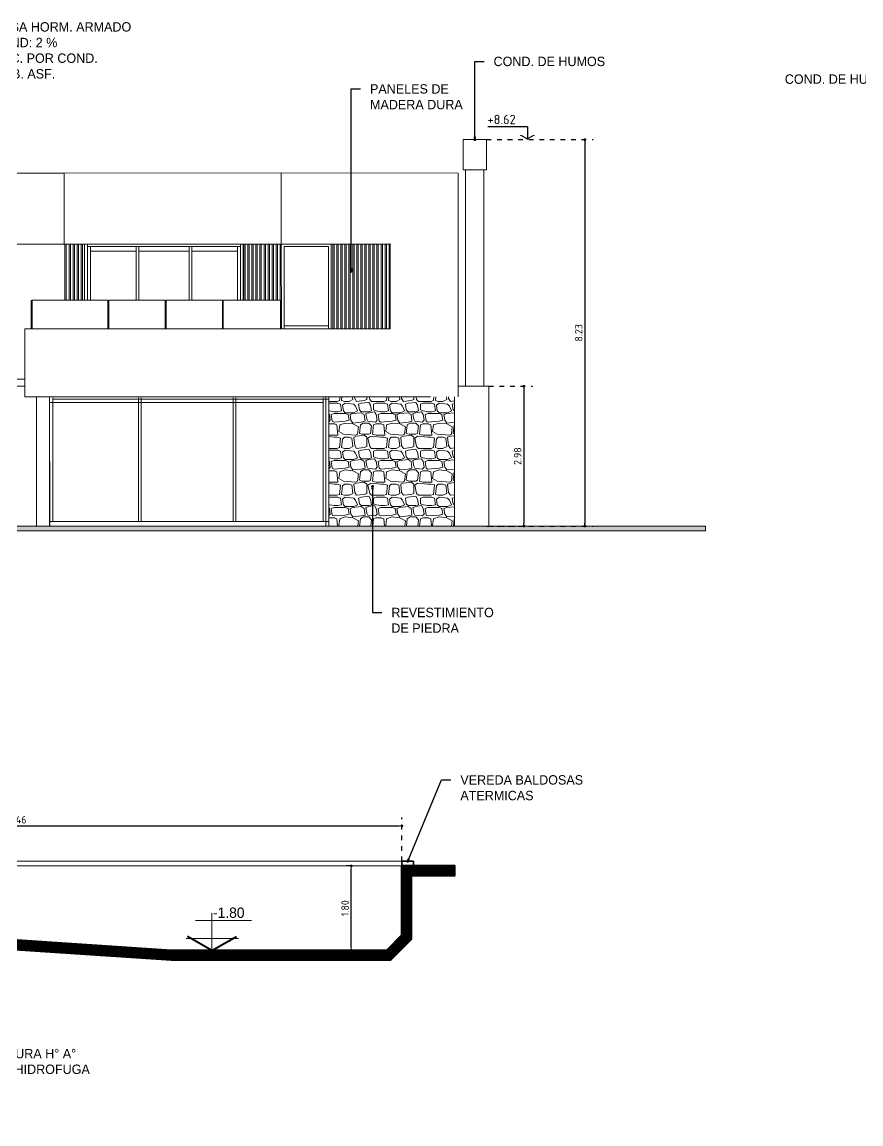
# Model space of a CAD drawing. Extents: x 233 to 569, y -241 to -74.
# Drawn here: x 403.71 to 421.59, y -157.15 to -133.67 of the extents above; entities that cross this region are included whole.
import ezdxf
from ezdxf import colors
from ezdxf.entities.mleader import LeaderData, LeaderLine
from ezdxf.enums import TextEntityAlignment as Align
from ezdxf.math import Vec2, Vec3

# ---------------------------------------------------------------- set-up
doc = ezdxf.new("R2010")
doc.units = 0
doc.header["$MEASUREMENT"] = 0
doc.linetypes.add('DOT2', pattern=[0.125, 0, -0.125])
doc.linetypes.add('HIDDEN2', pattern=[0.1875, 0.125, -0.0625])
doc.layers.get('0').update_dxf_attribs({"linetype": 'CONTINUOUS', "lineweight": 50})
doc.layers.get('DEFPOINTS').update_dxf_attribs({"linetype": 'CONTINUOUS'})
doc.layers.add('240 - NIVELES', color=1, linetype='CONTINUOUS')
doc.layers.add('DS_ST_quote 1_50', color=7, linetype='CONTINUOUS')
for name, color, linetype, lineweight in [('AUXILIAR', 8, 'CONTINUOUS', 9), ('COTAS', 1, 'CONTINUOUS', 9), ('GRAFISMOS', 8, 'CONTINUOUS', 13), ('LETRAS', 3, 'CONTINUOUS', 35), ('TECHOS', 3, 'CONTINUOUS', 40), ('TEXTOGREEN', 3, 'CONTINUOUS', 40)]:
    doc.layers.add(name, color=color, linetype=linetype, lineweight=lineweight)
doc.styles.add('ARIAL', font='')
doc.styles.add('DIN', font='bahnschrift.ttf')
doc.styles.add('SWISS LT CN', font='bahnschrift.ttf')
doc.styles.add('TEXTO', font='ROMANS.SHX')
doc.styles.get('ARIAL').set_extended_font_data('DIN')
doc.dimstyles.new('PLANTA', dxfattribs={"dimscale": 0, "dimtxt": 0.16, "dimasz": 0.06, "dimexe": 0.18, "dimexo": 0, "dimgap": 0.05, "dimtad": 1, "dimzin": 0, "dimdsep": 46, "dimtxsty": 'ARIAL', "dimblk1": 'DOT', "dimblk2": 'DOT', "dimsah": 1, "dimcen": 0.09, "dimclrd": 1, "dimclre": 1, "dimclrt": 3, "dimadec": 0, "dimazin": 0, "dimtfac": 1, "dimtofl": 0, "dimtmove": 0, "dimatfit": 3, "dimldrblk": 'DOT', "dimfxl": 0.18, "dimtolj": 1, "dimtzin": 0, "dimarcsym": 0})

# ---------------------------------------------------------------- blocks, each defined once
blk = doc.blocks.new('_DOT')
at = {"color": 0, "linetype": 'ByBlock'}
blk.add_line((-0.5, 0), (-1, 0), dxfattribs=at)
at = {"color": 0, "linetype": 'ByBlock', "const_width": 0.5}
blk.add_lwpolyline([(-0.25, 0, 1), (0.25, 0, 1)], format="xyb", close=True, dxfattribs=at)
blk = doc.blocks.new('*D366')
at = {"layer": 'DEFPOINTS', "color": 0, "transparency": 16777216}
for p in [(413.66, -141.431), (413.66, -144.409), (414.406, -144.409)]:
    blk.add_point(p, dxfattribs=at)
at = {"layer": 'DS_ST_quote 1_50', "color": 1, "linetype": 'DOT2', "lineweight": -2, "transparency": 16777216}
for p, q in [((413.66, -141.431), (414.586, -141.431)), ((413.66, -144.409), (414.586, -144.409))]:
    blk.add_line(p, q, dxfattribs=at)
at = {"layer": 'DS_ST_quote 1_50', "color": 1, "lineweight": -2, "transparency": 16777216}
blk.add_line((414.406, -141.491), (414.406, -144.349), dxfattribs=at)
at = {"layer": 'DS_ST_quote 1_50', "color": 1, "lineweight": -2, "transparency": 16777216, "xscale": 0.06, "yscale": 0.06, "zscale": 0.06}
for p, rotation in [((414.406, -141.431), 90), ((414.406, -144.409), 270)]:
    blk.add_blockref('_DOT', p, dxfattribs=dict(at, rotation=rotation))
at = {"layer": 'DS_ST_quote 1_50', "color": 3, "transparency": 16777216, "insert": (414.274, -142.92), "char_height": 0.16, "attachment_point": 5, "rotation": 90, "style": 'ARIAL'}
blk.add_mtext('\\A1;2.98', dxfattribs=at)
blk = doc.blocks.new('*D367')
at = {"layer": 'DEFPOINTS', "color": 0, "transparency": 16777216}
for p in [(413.61, -136.177), (413.61, -144.409), (415.704, -144.409)]:
    blk.add_point(p, dxfattribs=at)
at = {"layer": 'DS_ST_quote 1_50', "color": 1, "linetype": 'DOT2', "lineweight": -2, "transparency": 16777216}
for p, q in [((413.61, -136.177), (415.884, -136.177)), ((413.61, -144.409), (415.884, -144.409))]:
    blk.add_line(p, q, dxfattribs=at)
at = {"layer": 'DS_ST_quote 1_50', "color": 1, "lineweight": -2, "transparency": 16777216}
blk.add_line((415.704, -136.237), (415.704, -144.349), dxfattribs=at)
at = {"layer": 'DS_ST_quote 1_50', "color": 1, "lineweight": -2, "transparency": 16777216, "xscale": 0.06, "yscale": 0.06, "zscale": 0.06}
for p, rotation in [((415.704, -136.177), 90), ((415.704, -144.409), 270)]:
    blk.add_blockref('_DOT', p, dxfattribs=dict(at, rotation=rotation))
at = {"layer": 'DS_ST_quote 1_50', "color": 3, "transparency": 16777216, "insert": (415.573, -140.293), "char_height": 0.16, "attachment_point": 5, "rotation": 90, "style": 'ARIAL'}
blk.add_mtext('\\A1;8.23', dxfattribs=at)
blk = doc.blocks.new('NIVCOR20')
at = {"layer": '240 - NIVELES'}
for q in [(0.2103, 0.0681), (0, 0)]:
    blk.add_line((0, 0.0681), q, dxfattribs=at)
for points in [[(-0.0438, 0.0253), (-0.0312, 0.0253), (0, 0), (0, 0.0072)], [(0.0438, 0.0253), (0.0312, 0.0253), (0, 0), (0, 0.0072)]]:
    blk.add_solid(points, dxfattribs=at)
at = {"layer": '240 - NIVELES', "style": 'TEXTO'}
blk.add_attdef('NIVEL', text='', height=0.05, dxfattribs=at).set_placement((0.6035, 0.0824), align=Align.RIGHT)
blk = doc.blocks.new('*D430')
at = {"layer": 'COTAS', "color": 1, "linetype": 'DOT2', "lineweight": -2, "transparency": 16777216}
for p, q in [((410.728, -151.651), (410.548, -151.651)), ((410.728, -153.451), (410.548, -153.451))]:
    blk.add_line(p, q, dxfattribs=at)
at = {"layer": 'COTAS', "color": 1, "lineweight": -2, "transparency": 16777216}
blk.add_line((410.728, -153.391), (410.728, -151.711), dxfattribs=at)
at = {"layer": 'DEFPOINTS', "color": 0, "transparency": 16777216}
for p in [(410.728, -151.651), (410.728, -151.651), (410.728, -153.451)]:
    blk.add_point(p, dxfattribs=at)
at = {"layer": 'COTAS', "color": 1, "lineweight": -2, "transparency": 16777216, "xscale": 0.06, "yscale": 0.06, "zscale": 0.06}
for p, rotation in [((410.728, -151.651), 90), ((410.728, -153.451), 270)]:
    blk.add_blockref('_DOT', p, dxfattribs=dict(at, rotation=rotation))
at = {"layer": 'COTAS', "color": 3, "transparency": 16777216, "insert": (410.596, -152.551), "char_height": 0.16, "attachment_point": 5, "rotation": 90, "style": 'ARIAL'}
blk.add_mtext('\\A1;1.80', dxfattribs=at)
blk = doc.blocks.new('*D433')
at = {"layer": 'COTAS', "color": 1, "linetype": 'DOT2', "lineweight": -2, "transparency": 16777216}
for p, q in [((395.348, -151.551), (395.348, -150.616)), ((411.805, -151.551), (411.805, -150.616))]:
    blk.add_line(p, q, dxfattribs=at)
at = {"layer": 'COTAS', "color": 1, "lineweight": -2, "transparency": 16777216}
blk.add_line((395.408, -150.796), (411.745, -150.796), dxfattribs=at)
at = {"layer": 'DEFPOINTS', "color": 0, "transparency": 16777216}
for p in [(411.805, -150.796), (395.348, -151.551), (411.805, -151.551)]:
    blk.add_point(p, dxfattribs=at)
at = {"layer": 'COTAS', "color": 1, "lineweight": -2, "transparency": 16777216, "xscale": 0.06, "yscale": 0.06, "zscale": 0.06, "rotation": 180}
blk.add_blockref('_DOT', (395.348, -150.796), dxfattribs=at)
at = {"layer": 'COTAS', "color": 1, "lineweight": -2, "transparency": 16777216, "xscale": 0.06, "yscale": 0.06, "zscale": 0.06}
blk.add_blockref('_DOT', (411.805, -150.796), dxfattribs=at)
at = {"layer": 'COTAS', "color": 3, "transparency": 16777216, "insert": (403.577, -150.666), "char_height": 0.16, "attachment_point": 5, "style": 'ARIAL'}
blk.add_mtext('\\A1;16.46', dxfattribs=at)

msp = doc.modelspace()

# ---------------------------------------------------------------- hatches: boundary and pattern name
at = {"layer": 'COTAS'}
h = msp.add_hatch(dxfattribs=at)
h.set_pattern_fill('_USER', color=256, scale=0.02, angle=45, pattern_type=0)
h.set_pattern_definition([(45, (0, 0), (-0.0141421356, 0.0141421356), [])])
h.paths.add_polyline_path([(397.8684, -152.8514), (397.5684, -152.8514), (397.5684, -152.5514), (397.2684, -152.5514), (397.2684, -152.2514), (396.9684, -152.2514), (396.9684, -151.9514), (395.3484, -151.9514), (395.3484, -151.6514), (393.6569, -151.6514), (393.6569, -151.8514), (395.1484, -151.8514), (395.1484, -152.1514), (396.7684, -152.1514), (396.7684, -152.4514), (397.0684, -152.4514), (397.0684, -152.7514), (397.3684, -152.7514), (397.3684, -153.0514), (397.8617, -153.0514), (406.8887, -153.6514), (411.5649, -153.6514), (412.0054, -153.2109), (412.0054, -151.8514), (412.9447, -151.8514), (412.9447, -151.6514), (411.8054, -151.6514), (411.8054, -153.1281), (411.482, -153.4514), (406.8953, -153.4514)])
at = {"layer": 'GRAFISMOS', "linetype": 'Continuous', "lineweight": 15}
h = msp.add_hatch(dxfattribs=at)
h.set_pattern_fill('ANSI32', color=256, scale=0.009, angle=225)
h.set_pattern_definition([(270, (406.198344, -248.07372), (0.085725, -1e-17), []), (270, (406.16977, -248.10229), (0.085725, -1e-17), [])])
h.paths.add_polyline_path([(405.0427, -139.5962), (405.0427, -138.4004), (404.6063, -138.4018), (404.6063, -139.5948)])
h = msp.add_hatch(dxfattribs=at)
h.set_pattern_fill('ANSI32', color=256, scale=0.009, angle=225)
h.set_pattern_definition([(270, (402.38122, -248.070965), (0.085725, -1e-17), []), (270, (402.35264, -248.09954), (0.085725, -1e-17), [])])
h.paths.add_polyline_path([(409.2362, -139.5966), (409.2362, -138.4039), (408.4235, -138.4046), (408.4235, -139.5944)])
h = msp.add_hatch(dxfattribs=at)
h.set_pattern_fill('ANSI32', color=256, scale=0.009, angle=225)
h.set_pattern_definition([(270, (400.502575, -248.070965), (0.085725, -1e-17), []), (270, (400.474, -248.09954), (0.085725, -1e-17), [])])
h.paths.add_polyline_path([(410.3021, -140.2088), (411.5537, -140.2088), (411.5537, -138.4032), (410.3021, -138.4046)])
h = msp.add_hatch(dxfattribs=at)
h.set_pattern_fill('HATCH-STONE-03', color=256, scale=0.02, angle=-180, pattern_type=2)
h.set_pattern_definition([(0, (20.36, -839.7552), (0, 1), [0.06, -0.94]), (0, (20.36, -838.7952), (0, 1), [0.08, -0.92]), (0, (20.36, -838.9752), (0, 1), [0.08, -0.92]), (0, (20.36, -839.0152), (0, 1), [0.24, -0.76]), (4.76364, (20.36, -839.1952), (4e-09, 1), [0.240832, -11.800763]), (4.76364, (21.36, -839.1952), (4e-09, 1), [0.240832, -11.800763]), (4.76364, (22.36, -839.1952), (4e-09, 1), [0.240832, -11.800763]), (4.76364, (23.36, -839.1952), (4e-09, 1), [0.240832, -11.800763]), (4.76364, (24.36, -839.1952), (4e-09, 1), [0.240832, -11.800763]), (4.76364, (25.36, -839.1952), (4e-09, 1), [0.240832, -11.800763]), (4.76364, (26.36, -839.1952), (4e-09, 1), [0.240832, -11.800763]), (4.76364, (27.36, -839.1952), (4e-09, 1), [0.240832, -11.800763]), (4.76364, (28.36, -839.1952), (4e-09, 1), [0.240832, -11.800763]), (4.76364, (29.36, -839.1952), (4e-09, 1), [0.240832, -11.800763]), (4.76364, (30.36, -839.1952), (4e-09, 1), [0.240832, -11.800763]), (4.76364, (31.36, -839.1952), (4e-09, 1), [0.240832, -11.800763]), (0, (20.36, -839.2352), (0, 1), [0, -1]), (0, (20.36, -839.5152), (0, 1), [0.06, -0.94]), (0, (20.36, -839.4752), (0, 1), [0, -1]), (279.462326, (20.53998, -838.8352), (-5.4e-08, 0.999999968), [0.1216553, -5.9611072]), (279.462326, (20.69998, -839.0352), (-5.4e-08, 0.999999968), [0.1216553, -5.9611072]), (279.462326, (21.25998, -839.0352), (-5.4e-08, 0.999999968), [0.1216553, -5.9611072]), (278.130104, (20.99998, -839.0352), (-5e-08, 0.999999998), [0.1414214, -6.9296466]), (111.801407, (20.85998, -838.9552), (-3e-08, 1), [0.1077033, -5.2774615]), (111.801407, (21.85998, -838.9552), (-3e-08, 1), [0.1077033, -5.2774615]), (90, (21.2, -838.9352), (-1, 6e-17), [0.12, -0.88]), (262.875, (20.87998, -839.2952), (-1.14e-07, 1.00000001), [0.1612452, -7.9010126]), (261.869904, (20.47998, -839.2552), (-2.36e-07, 1.00000002), [0.1414214, -6.9296466]), (264.289429, (21.19998, -839.25521), (-2.15e-07, 1.000000025), [0.2009975, -9.8488782]), (270, (21.06, -839.5152), (1, 6e-17), [0.2, -0.8]), (263.65982, (20.53998, -839.55521), (-1.98e-07, 1.000000007), [0.1811077, -8.8742773]), (276.340187, (20.77998, -839.51521), (3.4e-08, 1.000000004), [0.1811077, -8.8742773]), (279.462326, (20.87998, -838.8152), (-5.4e-08, 0.999999968), [0.1216553, -5.9611072]), (279.462326, (21.13998, -838.8352), (-5.4e-08, 0.999999968), [0.1216553, -5.9611072]), (278.130104, (21.29998, -839.0352), (-5e-08, 0.999999998), [0.1414214, -6.9296466]), (279.462326, (21.03998, -839.0152), (-5.4e-08, 0.999999968), [0.1216553, -5.9611072]), (262.875, (21.15998, -839.2752), (-1.14e-07, 1.00000001), [0.1612452, -7.9010126]), (282.5288, (21.07998, -839.5352), (7e-08, 0.99999999), [0.184391, -9.0351538]), (282.5288, (22.07998, -839.5352), (7e-08, 0.99999999), [0.184391, -9.0351538]), (276.340187, (20.73998, -839.53521), (3.4e-08, 1.000000004), [0.1811077, -8.8742773]), (264.289429, (20.49998, -839.53521), (-2.15e-07, 1.000000025), [0.2009975, -9.8488782]), (279.462326, (20.65998, -839.0352), (-5.4e-08, 0.999999968), [0.1216553, -5.9611072]), (263.65982, (20.91998, -839.25521), (-1.98e-07, 1.000000007), [0.1811077, -8.8742773]), (275.194435, (20.41998, -839.25521), (-5.7e-08, 0.999999972), [0.2209072, -10.8244543]), (0, (20.94, -838.9752), (0, 1), [0.16, -0.84]), (6.34019, (20.76, -839.0152), (-6e-11, 1), [0.181108, -8.874277]), (6.34019, (21.76, -839.0152), (-6e-11, 1), [0.181108, -8.874277]), (6.34019, (22.76, -839.0152), (-6e-11, 1), [0.181108, -8.874277]), (6.34019, (23.76, -839.0152), (-6e-11, 1), [0.181108, -8.874277]), (6.34019, (24.76, -839.0152), (-6e-11, 1), [0.181108, -8.874277]), (6.34019, (25.76, -839.0152), (-6e-11, 1), [0.181108, -8.874277]), (6.34019, (26.76, -839.0152), (-6e-11, 1), [0.181108, -8.874277]), (6.34019, (27.76, -839.0152), (-6e-11, 1), [0.181108, -8.874277]), (6.34019, (28.76, -839.0152), (-6e-11, 1), [0.181108, -8.874277]), (9.46232, (21.1, -838.9952), (1e-08, 1), [0.121655, -5.961107]), (9.46232, (22.1, -838.9952), (1e-08, 1), [0.121655, -5.961107]), (9.46232, (23.1, -838.9952), (1e-08, 1), [0.121655, -5.961107]), (9.46232, (24.1, -838.9952), (1e-08, 1), [0.121655, -5.961107]), (9.46232, (25.1, -838.9952), (1e-08, 1), [0.121655, -5.961107]), (9.46232, (26.1, -838.9952), (1e-08, 1), [0.121655, -5.961107]), (352.87498, (21.08, -839.1752), (-2e-09, 1), [0.161245, -7.901013]), (352.87498, (22.08, -839.1752), (-2e-09, 1), [0.161245, -7.901013]), (352.87498, (23.08, -839.1752), (-2e-09, 1), [0.161245, -7.901013]), (352.87498, (24.08, -839.1752), (-2e-09, 1), [0.161245, -7.901013]), (352.87498, (25.08, -839.1752), (-2e-09, 1), [0.161245, -7.901013]), (352.87498, (26.08, -839.1752), (-2e-09, 1), [0.161245, -7.901013]), (352.87498, (27.08, -839.1752), (-2e-09, 1), [0.161245, -7.901013]), (352.87498, (28.08, -839.1752), (-2e-09, 1), [0.161245, -7.901013]), (348.69007, (21.26, -838.9552), (-3e-09, 1), [0.1019804, -4.997039]), (348.69007, (22.26, -838.9552), (-3e-09, 1), [0.1019804, -4.997039]), (348.69007, (23.26, -838.9552), (-3e-09, 1), [0.1019804, -4.997039]), (348.69007, (24.26, -838.9552), (-3e-09, 1), [0.1019804, -4.997039]), (348.69007, (25.26, -838.9552), (-3e-09, 1), [0.1019804, -4.997039]), (0, (21.26, -839.2352), (0, 1), [0.1, -0.9]), (0, (20.98, -839.2152), (0, 1), [0.12, -0.88]), (0, (20.96, -839.4552), (0, 1), [0.14, -0.86]), (0, (21.26, -839.4752), (0, 1), [0.1, -0.9]), (354.80557, (21.14, -839.4952), (-3e-09, 1), [0.220907, -10.824454]), (354.80557, (22.14, -839.4952), (-3e-09, 1), [0.220907, -10.824454]), (354.80557, (23.14, -839.4952), (-3e-09, 1), [0.220907, -10.824454]), (354.80557, (24.14, -839.4952), (-3e-09, 1), [0.220907, -10.824454]), (354.80557, (25.14, -839.4952), (-3e-09, 1), [0.220907, -10.824454]), (354.80557, (26.14, -839.4952), (-3e-09, 1), [0.220907, -10.824454]), (354.80557, (27.14, -839.4952), (-3e-09, 1), [0.220907, -10.824454]), (354.80557, (28.14, -839.4952), (-3e-09, 1), [0.220907, -10.824454]), (354.80557, (29.14, -839.4952), (-3e-09, 1), [0.220907, -10.824454]), (354.80557, (30.14, -839.4952), (-3e-09, 1), [0.220907, -10.824454]), (354.80557, (31.14, -839.4952), (-3e-09, 1), [0.220907, -10.824454]), (0, (21.16, -839.7552), (0, 1), [0.2, -0.8]), (7.12502, (20.84, -839.7552), (2e-09, 1), [0.161245, -7.901013]), (7.12502, (21.84, -839.7552), (2e-09, 1), [0.161245, -7.901013]), (7.12502, (22.84, -839.7552), (2e-09, 1), [0.161245, -7.901013]), (7.12502, (23.84, -839.7552), (2e-09, 1), [0.161245, -7.901013]), (7.12502, (24.84, -839.7552), (2e-09, 1), [0.161245, -7.901013]), (7.12502, (25.84, -839.7552), (2e-09, 1), [0.161245, -7.901013]), (7.12502, (26.84, -839.7552), (2e-09, 1), [0.161245, -7.901013]), (7.12502, (27.84, -839.7552), (2e-09, 1), [0.161245, -7.901013]), (7.12502, (20.84, -839.4952), (2e-09, 1), [0.161245, -7.901013]), (7.12502, (21.84, -839.4952), (2e-09, 1), [0.161245, -7.901013]), (7.12502, (22.84, -839.4952), (2e-09, 1), [0.161245, -7.901013]), (7.12502, (23.84, -839.4952), (2e-09, 1), [0.161245, -7.901013]), (7.12502, (24.84, -839.4952), (2e-09, 1), [0.161245, -7.901013]), (7.12502, (25.84, -839.4952), (2e-09, 1), [0.161245, -7.901013]), (7.12502, (26.84, -839.4952), (2e-09, 1), [0.161245, -7.901013]), (7.12502, (27.84, -839.4952), (2e-09, 1), [0.161245, -7.901013]), (0, (20.58, -839.7552), (0, 1), [0.1, -0.9]), (355.6013, (20.56, -839.4552), (4e-09, 1), [0.260768, -12.777637]), (355.6013, (21.56, -839.4552), (4e-09, 1), [0.260768, -12.777637]), (355.6013, (22.56, -839.4552), (4e-09, 1), [0.260768, -12.777637]), (355.6013, (23.56, -839.4552), (4e-09, 1), [0.260768, -12.777637]), (355.6013, (24.56, -839.4552), (4e-09, 1), [0.260768, -12.777637]), (355.6013, (25.56, -839.4552), (4e-09, 1), [0.260768, -12.777637]), (355.6013, (26.56, -839.4552), (4e-09, 1), [0.260768, -12.777637]), (355.6013, (27.56, -839.4552), (4e-09, 1), [0.260768, -12.777637]), (355.6013, (28.56, -839.4552), (4e-09, 1), [0.260768, -12.777637]), (355.6013, (29.56, -839.4552), (4e-09, 1), [0.260768, -12.777637]), (355.6013, (30.56, -839.4552), (4e-09, 1), [0.260768, -12.777637]), (355.6013, (31.56, -839.4552), (4e-09, 1), [0.260768, -12.777637]), (355.6013, (32.56, -839.4552), (4e-09, 1), [0.260768, -12.777637]), (352.87498, (20.6, -839.2152), (-2e-09, 1), [0.161245, -7.901013]), (352.87498, (21.6, -839.2152), (-2e-09, 1), [0.161245, -7.901013]), (352.87498, (22.6, -839.2152), (-2e-09, 1), [0.161245, -7.901013]), (352.87498, (23.6, -839.2152), (-2e-09, 1), [0.161245, -7.901013]), (352.87498, (24.6, -839.2152), (-2e-09, 1), [0.161245, -7.901013]), (352.87498, (25.6, -839.2152), (-2e-09, 1), [0.161245, -7.901013]), (352.87498, (26.6, -839.2152), (-2e-09, 1), [0.161245, -7.901013]), (352.87498, (27.6, -839.2152), (-2e-09, 1), [0.161245, -7.901013]), (6.34019, (20.76, -839.2152), (-6e-11, 1), [0.181108, -8.874277]), (6.34019, (21.76, -839.2152), (-6e-11, 1), [0.181108, -8.874277]), (6.34019, (22.76, -839.2152), (-6e-11, 1), [0.181108, -8.874277]), (6.34019, (23.76, -839.2152), (-6e-11, 1), [0.181108, -8.874277]), (6.34019, (24.76, -839.2152), (-6e-11, 1), [0.181108, -8.874277]), (6.34019, (25.76, -839.2152), (-6e-11, 1), [0.181108, -8.874277]), (6.34019, (26.76, -839.2152), (-6e-11, 1), [0.181108, -8.874277]), (6.34019, (27.76, -839.2152), (-6e-11, 1), [0.181108, -8.874277]), (6.34019, (28.76, -839.2152), (-6e-11, 1), [0.181108, -8.874277]), (278.130104, (20.49998, -838.8152), (-5e-08, 0.999999998), [0.1414214, -6.9296466]), (0, (20.6, -838.9952), (0, 1), [0.18, -0.82]), (353.65981, (20.6, -838.7952), (6e-11, 1), [0.181108, -8.874277]), (353.65981, (21.6, -838.7952), (6e-11, 1), [0.181108, -8.874277]), (353.65981, (22.6, -838.7952), (6e-11, 1), [0.181108, -8.874277]), (353.65981, (23.6, -838.7952), (6e-11, 1), [0.181108, -8.874277]), (353.65981, (24.6, -838.7952), (6e-11, 1), [0.181108, -8.874277]), (353.65981, (25.6, -838.7952), (6e-11, 1), [0.181108, -8.874277]), (353.65981, (26.6, -838.7952), (6e-11, 1), [0.181108, -8.874277]), (353.65981, (27.6, -838.7952), (6e-11, 1), [0.181108, -8.874277]), (353.65981, (28.6, -838.7952), (6e-11, 1), [0.181108, -8.874277]), (7.12502, (20.94, -838.7952), (2e-09, 1), [0.161245, -7.901013]), (7.12502, (21.94, -838.7952), (2e-09, 1), [0.161245, -7.901013]), (7.12502, (22.94, -838.7952), (2e-09, 1), [0.161245, -7.901013]), (7.12502, (23.94, -838.7952), (2e-09, 1), [0.161245, -7.901013]), (7.12502, (24.94, -838.7952), (2e-09, 1), [0.161245, -7.901013]), (7.12502, (25.94, -838.7952), (2e-09, 1), [0.161245, -7.901013]), (7.12502, (26.94, -838.7952), (2e-09, 1), [0.161245, -7.901013]), (7.12502, (27.94, -838.7952), (2e-09, 1), [0.161245, -7.901013]), (0, (21.26, -838.7952), (0, 1), [0.1, -0.9]), (194.03625, (20.68, -839.1552), (-1e-07, 1), [0.082462, -4.0406436]), (194.03625, (21.68, -839.1552), (-1e-07, 1), [0.082462, -4.0406436]), (194.03625, (22.68, -839.1552), (-1e-07, 1), [0.082462, -4.0406436]), (194.03625, (23.68, -839.1552), (-1e-07, 1), [0.082462, -4.0406436]), (296.56505, (21.05998, -839.1352), (2e-08, 0.99999998), [0.0447214, -2.1913466]), (225, (21.28, -839.1552), (-1e-07, 1), [0.0565685, -1.357645]), (0, (20.58, -839.5152), (0, 1), [0.1, -0.9]), (153.43495, (21.36, -839.1952), (5e-08, 1), [0.0447214, -2.1913466]), (153.43495, (22.36, -839.1952), (5e-08, 1), [0.0447214, -2.1913466]), (198.43495, (21.36, -839.0152), (-1e-07, 1), [0.0632456, -3.099032]), (198.43495, (22.36, -839.0152), (-1e-07, 1), [0.0632456, -3.099032]), (198.43495, (23.36, -839.0152), (-1e-07, 1), [0.0632456, -3.099032]), (341.56505, (20.6, -839.0152), (-2e-09, 1), [0.0632456, -3.099032]), (341.56505, (21.6, -839.0152), (-2e-09, 1), [0.0632456, -3.099032]), (341.56505, (22.6, -839.0152), (-2e-09, 1), [0.0632456, -3.099032]), (326.30993, (20.94, -838.9952), (-3e-08, 1), [0.072111, -3.5334402]), (326.30993, (21.94, -838.9952), (-3e-08, 1), [0.072111, -3.5334402]), (326.30993, (22.94, -838.9952), (-3e-08, 1), [0.072111, -3.5334402]), (303.69007, (21.1, -838.7752), (-4e-08, 1), [0.072111, -3.5334402]), (303.69007, (22.1, -838.7752), (-4e-08, 1), [0.072111, -3.5334402]), (315, (20.78, -838.8152), (0, 1), [0.0565685, -1.357645]), (341.56505, (20.44, -838.7952), (-2e-09, 1), [0.0632456, -3.099032]), (341.56505, (21.44, -838.7952), (-2e-09, 1), [0.0632456, -3.099032]), (341.56505, (22.44, -838.7952), (-2e-09, 1), [0.0632456, -3.099032]), (326.30993, (21, -839.4752), (-3e-08, 1), [0.072111, -3.5334402]), (326.30993, (22, -839.4752), (-3e-08, 1), [0.072111, -3.5334402]), (326.30993, (23, -839.4752), (-3e-08, 1), [0.072111, -3.5334402]), (341.56505, (20.68, -839.5152), (-2e-09, 1), [0.0632456, -3.099032]), (341.56505, (21.68, -839.5152), (-2e-09, 1), [0.0632456, -3.099032]), (341.56505, (22.68, -839.5152), (-2e-09, 1), [0.0632456, -3.099032]), (315, (21.1, -839.2152), (0, 1), [0.0848528, -1.3293608]), (135, (20.94, -838.9752), (7e-17, 1), [0.0565685, -1.357645]), (161.56505, (21.26, -838.9552), (6e-08, 1), [0.0632456, -3.099032]), (161.56505, (22.26, -838.9552), (6e-08, 1), [0.0632456, -3.099032]), (161.56505, (23.26, -838.9552), (6e-08, 1), [0.0632456, -3.099032]), (135, (20.6, -838.9952), (7e-17, 1), [0.0565685, -1.357645]), (123.69007, (20.76, -839.2152), (-7e-08, 1.00000003), [0.072111, -3.5334402]), (123.69007, (21.76, -839.2152), (-7e-08, 1.00000003), [0.072111, -3.5334402]), (149.03624, (20.56, -839.4552), (7e-08, 1), [0.116619, -5.714333]), (149.03624, (21.56, -839.4552), (7e-08, 1), [0.116619, -5.714333]), (149.03624, (22.56, -839.4552), (7e-08, 1), [0.116619, -5.714333]), (149.03624, (23.56, -839.4552), (7e-08, 1), [0.116619, -5.714333]), (149.03624, (24.56, -839.4552), (7e-08, 1), [0.116619, -5.714333]), (161.56505, (20.96, -839.4552), (6e-08, 1), [0.0632456, -3.099032]), (161.56505, (21.96, -839.4552), (6e-08, 1), [0.0632456, -3.099032]), (161.56505, (22.96, -839.4552), (6e-08, 1), [0.0632456, -3.099032]), (165.96376, (21.26, -839.4752), (3e-08, 1), [0.082462, -4.0406436]), (165.96376, (22.26, -839.4752), (3e-08, 1), [0.082462, -4.0406436]), (165.96376, (23.26, -839.4752), (3e-08, 1), [0.082462, -4.0406436]), (165.96376, (24.26, -839.4752), (3e-08, 1), [0.082462, -4.0406436]), (135, (21.16, -839.7552), (7e-17, 1), [0.0565685, -1.357645]), (123.69007, (20.84, -839.7552), (-7e-08, 1.00000003), [0.072111, -3.5334402]), (123.69007, (21.84, -839.7552), (-7e-08, 1.00000003), [0.072111, -3.5334402]), (161.56505, (20.58, -839.7552), (6e-08, 1), [0.0632456, -3.099032]), (161.56505, (21.58, -839.7552), (6e-08, 1), [0.0632456, -3.099032]), (161.56505, (22.58, -839.7552), (6e-08, 1), [0.0632456, -3.099032]), (18.43495, (20.42, -839.7552), (2e-09, 1), [0.0632456, -3.099032]), (18.43495, (21.42, -839.7552), (2e-09, 1), [0.0632456, -3.099032]), (18.43495, (22.42, -839.7552), (2e-09, 1), [0.0632456, -3.099032]), (18.43495, (21, -839.7352), (2e-09, 1), [0.0632456, -3.099032]), (18.43495, (22, -839.7352), (2e-09, 1), [0.0632456, -3.099032]), (18.43495, (23, -839.7352), (2e-09, 1), [0.0632456, -3.099032]), (26.56505, (21.1, -839.4552), (2e-08, 1), [0.0447214, -2.1913466]), (26.56505, (22.1, -839.4552), (2e-08, 1), [0.0447214, -2.1913466]), (26.56505, (20.82, -839.4752), (2e-08, 1), [0.0447214, -2.1913466]), (26.56505, (21.82, -839.4752), (2e-08, 1), [0.0447214, -2.1913466]), (14.03624, (20.94, -839.1952), (1e-09, 1), [0.082462, -4.0406436]), (14.03624, (21.94, -839.1952), (1e-09, 1), [0.082462, -4.0406436]), (14.03624, (22.94, -839.1952), (1e-09, 1), [0.082462, -4.0406436]), (14.03624, (23.94, -839.1952), (1e-09, 1), [0.082462, -4.0406436]), (18.43495, (21.1, -838.9752), (2e-09, 1), [0.0632456, -3.099032]), (18.43495, (22.1, -838.9752), (2e-09, 1), [0.0632456, -3.099032]), (18.43495, (23.1, -838.9752), (2e-09, 1), [0.0632456, -3.099032]), (14.03624, (20.44, -838.9752), (1e-09, 1), [0.082462, -4.0406436]), (14.03624, (21.44, -838.9752), (1e-09, 1), [0.082462, -4.0406436]), (14.03624, (22.44, -838.9752), (1e-09, 1), [0.082462, -4.0406436]), (14.03624, (23.44, -838.9752), (1e-09, 1), [0.082462, -4.0406436]), (26.56505, (20.78, -838.9952), (2e-08, 1), [0.0894427, -2.1466252]), (26.56505, (21.78, -838.9952), (2e-08, 1), [0.0894427, -2.1466252]), (0, (20.36, -839.4752), (0, 1), [0.08, -0.92]), (26.56505, (20.68, -839.7552), (2e-08, 1), [0.0894427, -2.1466252]), (26.56505, (21.68, -839.7552), (2e-08, 1), [0.0894427, -2.1466252]), (213.69006, (21.14, -839.4952), (-5e-09, 1), [0.072111, -3.5334402]), (213.69006, (22.14, -839.4952), (-5e-09, 1), [0.072111, -3.5334402]), (213.69006, (23.14, -839.4952), (-5e-09, 1), [0.072111, -3.5334402]), (345.96376, (20.42, -839.5152), (-1e-09, 1), [0.082462, -4.0406436]), (345.96376, (21.42, -839.5152), (-1e-09, 1), [0.082462, -4.0406436]), (345.96376, (22.42, -839.5152), (-1e-09, 1), [0.082462, -4.0406436]), (345.96376, (23.42, -839.5152), (-1e-09, 1), [0.082462, -4.0406436]), (225, (20.58, -839.5152), (-1e-07, 1), [0.0565685, -1.357645]), (198.43495, (20.6, -839.2152), (-1e-07, 1), [0.126491, -3.0357864]), (198.43495, (21.6, -839.2152), (-1e-07, 1), [0.126491, -3.0357864]), (198.43495, (22.6, -839.2152), (-1e-07, 1), [0.126491, -3.0357864]), (341.56505, (20.36, -839.2352), (-2e-09, 1), [0.0632456, -3.099032]), (341.56505, (21.36, -839.2352), (-2e-09, 1), [0.0632456, -3.099032]), (341.56505, (22.36, -839.2352), (-2e-09, 1), [0.0632456, -3.099032]), (213.69006, (20.98, -839.2152), (-5e-09, 1), [0.072111, -3.5334402]), (213.69006, (21.98, -839.2152), (-5e-09, 1), [0.072111, -3.5334402]), (213.69006, (22.98, -839.2152), (-5e-09, 1), [0.072111, -3.5334402]), (198.43495, (21.26, -839.2352), (-1e-07, 1), [0.0632456, -3.099032]), (198.43495, (22.26, -839.2352), (-1e-07, 1), [0.0632456, -3.099032]), (198.43495, (23.26, -839.2352), (-1e-07, 1), [0.0632456, -3.099032]), (198.43495, (21.1, -838.9952), (-1e-07, 1), [0.0632456, -3.099032]), (198.43495, (22.1, -838.9952), (-1e-07, 1), [0.0632456, -3.099032]), (198.43495, (23.1, -838.9952), (-1e-07, 1), [0.0632456, -3.099032]), (198.43495, (20.76, -839.0152), (-1e-07, 1), [0.0632456, -3.099032]), (198.43495, (21.76, -839.0152), (-1e-07, 1), [0.0632456, -3.099032]), (198.43495, (22.76, -839.0152), (-1e-07, 1), [0.0632456, -3.099032]), (213.69006, (20.6, -838.7952), (-5e-09, 1), [0.072111, -3.5334402]), (213.69006, (21.6, -838.7952), (-5e-09, 1), [0.072111, -3.5334402]), (213.69006, (22.6, -838.7952), (-5e-09, 1), [0.072111, -3.5334402]), (198.43495, (21.26, -838.7952), (-1e-07, 1), [0.0632456, -3.099032]), (198.43495, (22.26, -838.7952), (-1e-07, 1), [0.0632456, -3.099032]), (198.43495, (23.26, -838.7952), (-1e-07, 1), [0.0632456, -3.099032]), (198.43495, (20.94, -838.7952), (-1e-07, 1), [0.0632456, -3.099032]), (198.43495, (21.94, -838.7952), (-1e-07, 1), [0.0632456, -3.099032]), (198.43495, (22.94, -838.7952), (-1e-07, 1), [0.0632456, -3.099032]), (198.43495, (20.84, -839.4952), (-1e-07, 1), [0.0632456, -3.099032]), (198.43495, (21.84, -839.4952), (-1e-07, 1), [0.0632456, -3.099032]), (198.43495, (22.84, -839.4952), (-1e-07, 1), [0.0632456, -3.099032]), (123.69007, (21.26, -839.0352), (-7e-08, 1.00000003), [0.072111, -3.5334402]), (123.69007, (22.26, -839.0352), (-7e-08, 1.00000003), [0.072111, -3.5334402]), (333.43495, (20.76, -839.2352), (-2e-08, 1), [0.134164, -2.1019038]), (333.43495, (21.76, -839.2352), (-2e-08, 1), [0.134164, -2.1019038])])
h.paths.add_polyline_path([(412.9241, -144.4088), (410.2484, -144.4088), (410.2484, -141.6588), (412.9241, -141.6588)])

# ---------------------------------------------------------------- linework, layer by layer
at = {"linetype": 'Continuous', "lineweight": 15}
for p, q in [((413.1086, -136.8167), (413.1086, -136.1772)), ((413.1086, -136.1772), (413.61, -136.1772)), ((413.61, -136.8167), (413.61, -136.1772)), ((413.1086, -136.8167), (413.61, -136.8167)), ((413.1631, -141.4315), (413.1631, -136.8167)), ((413.5555, -141.4315), (413.5555, -136.8167)), ((404.6069, -136.8888), (400.8158, -136.8888)), ((404.6058, -138.3888), (404.6069, -136.8888)), ((409.2364, -136.8869), (404.6069, -136.8888)), ((409.2358, -138.4046), (409.2364, -136.8888)), ((413.0037, -136.8888), (409.2364, -136.8869)), ((413.0054, -136.8888), (413.0037, -140.3894)), ((404.6063, -138.4024), (400.8158, -138.4024)), ((409.2358, -138.4046), (404.6063, -138.4024)), ((405.0427, -139.5955), (405.0427, -138.4046)), ((405.1088, -139.5955), (405.1088, -138.4046)), ((408.3639, -138.4542), (405.1088, -138.4542)), ((405.1683, -138.4542), (405.1683, -139.5955)), ((406.1409, -139.5955), (406.1409, -138.4542)), ((406.2004, -139.5955), (406.2004, -138.4542)), ((407.2722, -139.5955), (407.2722, -138.4542)), ((407.3318, -139.5955), (407.3318, -138.4542)), ((408.3044, -139.5955), (408.3044, -138.4542)), ((408.3639, -138.4046), (408.3639, -139.5955)), ((408.4235, -138.4046), (408.4235, -139.5955)), ((409.2371, -140.2088), (409.2358, -138.4046)), ((411.5537, -138.4064), (409.2364, -138.4046)), ((409.2968, -138.4542), (410.2424, -138.4542)), ((409.2968, -140.2088), (409.2968, -138.4542)), ((410.2424, -138.4542), (410.2424, -140.2088)), ((410.3021, -138.4046), (410.3021, -140.2088)), ((411.5537, -138.3888), (411.5537, -140.2088)), ((406.1409, -138.5535), (405.1683, -138.5535)), ((407.2722, -138.5535), (406.2004, -138.5535)), ((407.3318, -138.5535), (408.3044, -138.5535)), ((403.9074, -139.5955), (403.9074, -140.2088)), ((403.924, -139.5955), (405.5411, -139.5955)), ((403.924, -140.2088), (403.924, -139.5955)), ((405.5411, -139.5955), (405.5411, -140.2088)), ((405.561, -139.5955), (406.7611, -139.5955)), ((405.561, -140.2088), (405.561, -139.5955)), ((406.7611, -139.5955), (406.7611, -140.2088)), ((406.781, -139.5955), (407.9811, -139.5955)), ((406.781, -140.2088), (406.781, -139.5955)), ((407.9811, -139.5955), (407.9811, -140.2088)), ((408.001, -140.2088), (408.001, -139.5955)), ((408.001, -139.5955), (409.221, -139.5955)), ((409.221, -139.5955), (409.221, -140.2088)), ((410.3021, -139.5062), (410.302, -139.5062)), ((409.2967, -140.1433), (410.2423, -140.1433)), ((403.7692, -141.6588), (403.7692, -140.2088)), ((411.5535, -140.2088), (403.7692, -140.2088)), ((413.0037, -140.3894), (413.0037, -141.6588)), ((403.7692, -141.2826), (400.8158, -141.2826)), ((400.8158, -141.4315), (403.7692, -141.4315)), ((413.6598, -141.4315), (413.0037, -141.4315)), ((413.6598, -144.4088), (413.6598, -141.4315)), ((403.7692, -141.6588), (412.4152, -141.6588)), ((404.0174, -144.4088), (404.0173, -141.6588)), ((404.2953, -141.6588), (404.3059, -144.4088)), ((404.2953, -141.6588), (404.2953, -144.4088)), ((410.1293, -141.774), (404.2955, -141.7742)), ((404.3661, -144.3095), (404.3661, -141.6796)), ((410.2484, -141.7049), (404.3661, -141.7049)), ((404.9153, -141.6588), (410.28, -141.6588)), ((406.1928, -141.6796), (406.1928, -144.3095)), ((406.2524, -144.3095), (406.2524, -141.6796)), ((408.2105, -141.6796), (408.2105, -144.3095)), ((408.27, -144.3095), (408.27, -141.6796)), ((410.1293, -141.6796), (410.1293, -144.3095)), ((410.1888, -141.6588), (410.1888, -144.4088)), ((410.2484, -141.6588), (410.2484, -144.4088)), ((412.9241, -141.6588), (412.9241, -144.4088)), ((404.3055, -144.3117), (410.2484, -144.3095)), ((418.2768, -144.4088), (388.4775, -144.4088)), ((418.2768, -144.5088), (388.4775, -144.5088)), ((404.8837, -144.4088), (410.2484, -144.4088)), ((418.2768, -144.5088), (418.2768, -144.4088))]:
    msp.add_line(p, q, dxfattribs=at)
for points in [[(393.6569, -151.6514), (395.3484, -151.6514), (395.3484, -151.9514), (396.9684, -151.9514), (396.9684, -152.2514), (397.2684, -152.2514), (397.2684, -152.5514), (397.5684, -152.5514), (397.5684, -152.8514), (397.8684, -152.8514), (406.8953, -153.4514), (411.482, -153.4514), (411.8054, -153.1281), (411.8054, -151.6514), (412.9447, -151.6514)], [(393.6569, -151.8514), (395.1484, -151.8514), (395.1484, -152.1514), (396.7684, -152.1514), (396.7684, -152.4514), (397.0684, -152.4514), (397.0684, -152.7514), (397.3684, -152.7514), (397.3684, -153.0514), (397.8617, -153.0514), (406.8887, -153.6514), (411.5649, -153.6514), (412.0054, -153.2109), (412.0054, -151.8514), (412.9447, -151.8514)]]:
    msp.add_lwpolyline(points)
msp.add_solid([(388.4775, -144.4088), (388.4775, -144.5088), (418.2768, -144.4088), (418.2768, -144.5088)])
at = {"layer": 'AUXILIAR'}
msp.add_line((407.2066, -153.1982), (408.3268, -153.1982), dxfattribs=at)
at = {"layer": 'AUXILIAR', "linetype": 'HIDDEN2'}
msp.add_line((407.5456, -153.4514), (409.0101, -153.4514), dxfattribs=at)
at = {"layer": 'COTAS'}
for p, q in [((395.3484, -151.5514), (411.8054, -151.5514)), ((395.3484, -151.6514), (411.8054, -151.6514)), ((412.9447, -151.6514), (412.9447, -151.8514)), ((408.6022, -152.8131), (407.4064, -152.8131)), ((407.7588, -153.5148), (407.7588, -152.6542))]:
    msp.add_line(p, q, dxfattribs=at)
at = {"layer": 'LETRAS'}
for p, q in [((411.8054, -151.6514), (411.8054, -151.5514)), ((411.8054, -151.5514), (412.0554, -151.5514)), ((412.0554, -151.5514), (412.0554, -151.6514))]:
    msp.add_line(p, q, dxfattribs=at)
at = {"layer": 'TECHOS'}
for q in [(407.2392, -153.1514), (408.2784, -153.1514)]:
    msp.add_line((407.7588, -153.4514), q, dxfattribs=at)

# ---------------------------------------------------------------- block references
at = {"layer": '240 - NIVELES'}
ref = msp.add_blockref('NIVCOR20', (414.4794, -136.1772), dxfattribs=dict(at, xscale=-4, yscale=4, zscale=4))
ref.add_attrib('NIVEL', '+8.62', (413.6312, -135.8477), dxfattribs={"linetype": 'Continuous', "height": 0.2, "style": 'ARIAL'})

# ---------------------------------------------------------------- texts
at = {"layer": 'TEXTOGREEN', "style": 'SWISS LT CN'}
msp.add_text('-1.80', height=0.22, dxfattribs=at).set_placement((407.782, -152.756))

# ---------------------------------------------------------------- dimensions: what is measured, and where the dimension line sits
at = {"layer": 'COTAS'}
for p1, p2, distance, picture, middle in [((395.3484, -151.5514), (411.8054, -151.5514), 0.7551, '*D433', (403.5769, -150.6656)), ((410.7278, -153.4514), (410.7278, -151.6514), 0, '*D430', (410.5964, -152.5514))]:
    dim = msp.add_aligned_dim(p1=p1, p2=p2, distance=distance, dimstyle='PLANTA', override={"dimscale": 1}, dxfattribs=at)
    dim.commit()
    dim.dimension.update_dxf_attribs({"geometry": picture, "text_midpoint": middle})
at = {"layer": 'DS_ST_quote 1_50'}
for p1, p2, distance, picture, middle in [((413.61, -136.1772), (413.61, -144.4088), 2.0941, '*D367', (415.5725, -140.293)), ((413.6598, -141.4315), (413.6598, -144.4088), 0.7459, '*D366', (414.2744, -142.9201))]:
    dim = msp.add_aligned_dim(p1=p1, p2=p2, distance=distance, dimstyle='PLANTA', override={"dimscale": 1}, dxfattribs=at)
    dim.commit()
    dim.dimension.update_dxf_attribs({"geometry": picture, "text_midpoint": middle})

# ---------------------------------------------------------------- leaders
ml = msp.add_multileader_mtext('Standard')
ml.set_content('LOSA HORM. ARMADO\\PPEND: 2 %\\PESC. POR COND.\\PCUB. ASF.', color=3, style='DIN')
ml.set_leader_properties(color=1)
ml.set_arrow_properties(name='DOT')
ml.build(insert=Vec2(0, 0))
ml.multileader.update_dxf_attribs({"dogleg_length": 0.2, "arrow_head_size": 0.06})
ctx = ml.context
ctx.base_point, ctx.char_height, ctx.arrow_head_size, ctx.landing_gap_size, ctx.plane_origin = Vec3(402.9113, -133.7755), 0.2, 0.06, 0.2, Vec3(402.7113, -136.8888)
notes = []
notes.append((ctx, [(0, (1, 1, 0), (402.7113, -133.7755), (1, 0), 0.2, [(0, [(402.7113, -136.8888)], 0, [])])]))
ctx.mtext.insert, ctx.mtext.flow_direction = Vec3(403.1113, -133.6744), 5
ml = msp.add_multileader_mtext('Standard')
ml.set_content('COND. DE HUMOS', color=3, style='DIN')
ml.set_leader_properties(color=1)
ml.set_arrow_properties(name='DOT')
ml.build(insert=Vec2(0, 0))
ml.multileader.update_dxf_attribs({"dogleg_length": 0.2, "arrow_head_size": 0.06})
ctx = ml.context
ctx.base_point, ctx.char_height, ctx.arrow_head_size, ctx.landing_gap_size, ctx.plane_origin = Vec3(413.5593, -134.5115), 0.2, 0.06, 0.2, Vec3(413.3593, -136.1772)
notes.append((ctx, [(0, (1, 1, 0), (413.3593, -134.5115), (1, 0), 0.2, [(0, [(413.3593, -136.1772)], 0, [])])]))
ctx.mtext.insert, ctx.mtext.flow_direction = Vec3(413.7593, -134.4104), 5
ml = msp.add_multileader_mtext('Standard')
ml.set_content('COND. DE HUMOS', color=3, style='DIN')
ml.set_leader_properties(color=1)
ml.set_arrow_properties(name='DOT')
ml.build(insert=Vec2(0, 0))
ml.multileader.update_dxf_attribs({"dogleg_length": 0.2, "arrow_head_size": 0.06})
ctx = ml.context
ctx.base_point, ctx.char_height, ctx.arrow_head_size, ctx.landing_gap_size, ctx.plane_origin = Vec3(419.9648, -134.8886), 0.2, 0.06, 0.2, Vec3(423.4567, -136.7856)
ctx.text_align_type = 2
notes.append((ctx, [(1, (1, 1, 0), (422.7439, -134.8886), (-1, 0), 0.2, [(0, [(423.4567, -136.7856)], 0, [])])]))
ctx.mtext.insert, ctx.mtext.alignment, ctx.mtext.flow_direction = Vec3(422.3439, -134.7876), 3, 5
ml = msp.add_multileader_mtext('Standard')
ml.set_content('PANELES DE \\PMADERA DURA', color=3, style='DIN')
ml.set_leader_properties(color=1)
ml.set_arrow_properties(name='DOT')
ml.build(insert=Vec2(0, 0))
ml.multileader.update_dxf_attribs({"dogleg_length": 0.2, "arrow_head_size": 0.06})
ctx = ml.context
ctx.base_point, ctx.char_height, ctx.arrow_head_size, ctx.landing_gap_size, ctx.plane_origin = Vec3(410.9268, -135.0974), 0.2, 0.06, 0.2, Vec3(405.8076, -135.0974)
notes.append((ctx, [(0, (1, 1, 0), (410.7268, -135.0974), (1, 0), 0.2, [(0, [(410.7268, -138.9825)], 0, [])])]))
ctx.mtext.insert, ctx.mtext.flow_direction = Vec3(411.1268, -134.9963), 5
ml = msp.add_multileader_mtext('Standard')
ml.set_content('REVESTIMIENTO\\PDE PIEDRA', color=3, style='DIN')
ml.set_leader_properties(color=1)
ml.set_arrow_properties(name='DOT')
ml.build(insert=Vec2(0, 0))
ml.multileader.update_dxf_attribs({"dogleg_length": 0.2, "arrow_head_size": 0.06})
ctx = ml.context
ctx.base_point, ctx.char_height, ctx.arrow_head_size, ctx.landing_gap_size, ctx.plane_origin = Vec3(411.3805, -146.2504), 0.2, 0.06, 0.2, Vec3(411.1805, -143.5647)
notes.append((ctx, [(0, (1, 1, 0), (411.1805, -146.2504), (1, 0), 0.2, [(0, [(411.1805, -143.5647)], 0, [])])]))
ctx.mtext.insert, ctx.mtext.flow_direction = Vec3(411.5805, -146.1503), 5
ml = msp.add_multileader_mtext('Standard')
ml.set_content('VEREDA BALDOSAS\\PATERMICAS', color=3, style='DIN')
ml.set_leader_properties(color=1)
ml.set_arrow_properties(name='DOT')
ml.build(insert=Vec2(0, 0))
ml.multileader.update_dxf_attribs({"dogleg_length": 0.2, "arrow_head_size": 0.06})
ctx = ml.context
ctx.base_point, ctx.char_height, ctx.arrow_head_size, ctx.landing_gap_size, ctx.plane_origin = Vec3(412.8514, -149.8179), 0.2, 0.06, 0.2, Vec3(411.9304, -151.5514)
notes.append((ctx, [(0, (1, 1, 0), (412.6514, -149.8179), (1, 0), 0.2, [(0, [(411.9304, -151.5514)], 0, [])])]))
ctx.mtext.insert, ctx.mtext.flow_direction = Vec3(413.0514, -149.7169), 5
ml = msp.add_multileader_mtext('Standard')
ml.set_content('ESTRUCTURA H° A°\\PPINTURA HIDROFUGA', color=3, style='DIN')
ml.set_leader_properties(color=1)
ml.set_arrow_properties(name='DOT')
ml.build(insert=Vec2(0, 0))
ml.multileader.update_dxf_attribs({"dogleg_length": 0.2, "arrow_head_size": 0.06})
ctx = ml.context
ctx.base_point, ctx.char_height, ctx.arrow_head_size, ctx.landing_gap_size, ctx.plane_origin = Vec3(402.1034, -155.6497), 0.2, 0.06, 0.2, Vec3(401.9034, -153.2394)
notes.append((ctx, [(0, (1, 1, 0), (401.9034, -155.6497), (1, 0), 0.2, [(0, [(401.9034, -153.2394)], 0, [])])]))
ctx.mtext.insert, ctx.mtext.flow_direction = Vec3(402.3034, -155.5487), 5
for ctx, leaders in notes:
    for number, flags, end, landing, length, lines in leaders:
        leader = LeaderData()
        leader.index, (leader.has_last_leader_line, leader.has_dogleg_vector, leader.attachment_direction) = number, flags
        leader.last_leader_point, leader.dogleg_vector, leader.dogleg_length = Vec3(end), Vec3(landing), length
        for number, points, colour, breaks in lines:
            line = LeaderLine()
            line.index, line.vertices, line.color, line.breaks = number, Vec3.list(points), colors.encode_raw_color(colour), breaks
            leader.lines.append(line)
        ctx.leaders.append(leader)

doc.saveas('drawing.dxf')
